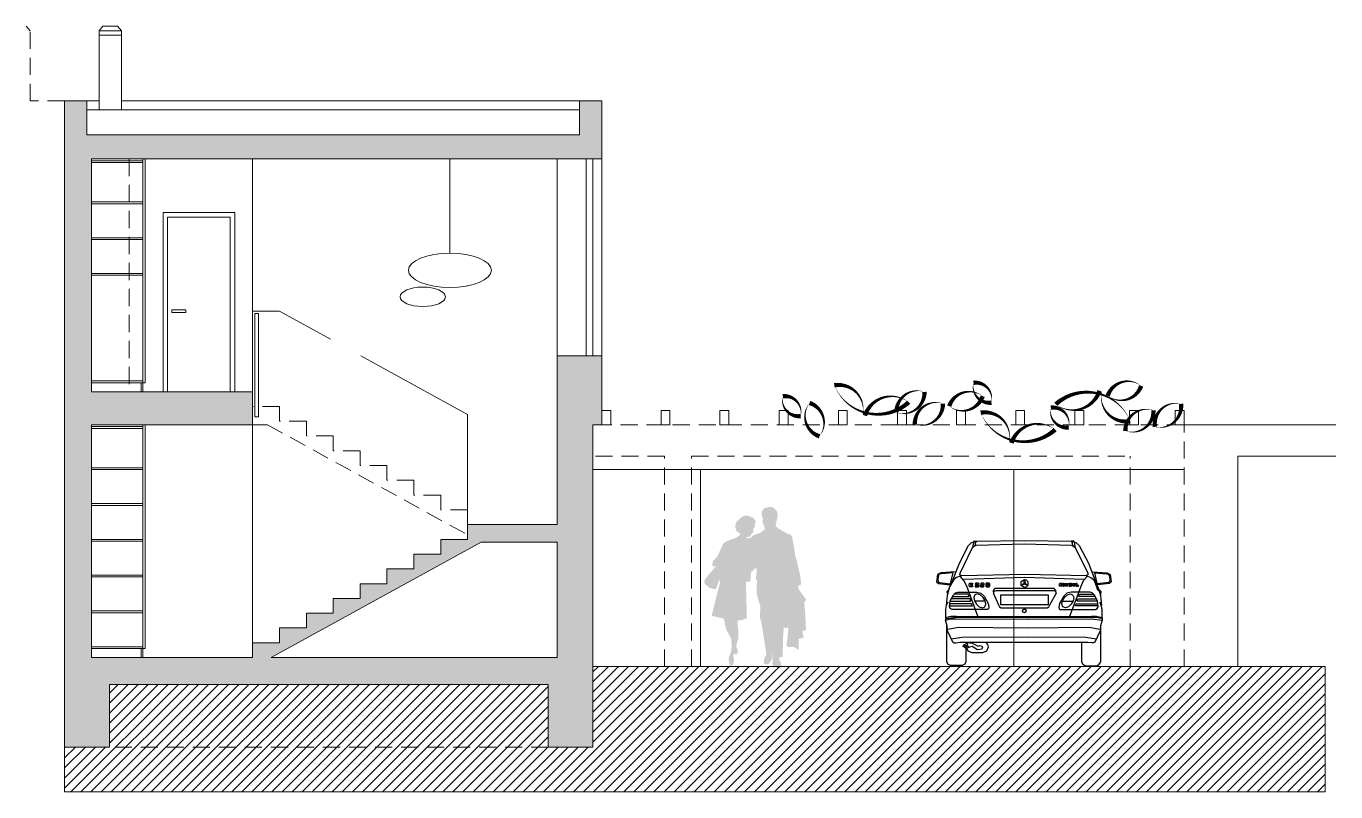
# Model space of a CAD drawing. Header units: metres. Extents: x -686 to 211, y -481 to 125.
# Drawn here: x -282.91 to -268.29, y -260.82 to -252.26 of the extents above; entities that cross this region are included whole.
import ezdxf

# ---------------------------------------------------------------- set-up
doc = ezdxf.new("R2010")
doc.units = ezdxf.units.M
doc.linetypes.add('DASHED', pattern=[19.05, 12.7, -6.35])
doc.layers.add('FLOATINGWINDOWS', color=2, linetype='Continuous', plot=False)
for name, color, linetype in [('SRAFA', 251, 'Continuous'), ('SRAFY', 3, 'Continuous'), ('srafy sklo', 252, 'Continuous'), ('zariz.predmety', 203, 'Continuous'), ('ZARIZOVAKY', 251, 'Continuous'), ('ZDIVO', 1, 'Continuous')]:
    doc.layers.add(name, color=color, linetype=linetype)
doc.layers.add('T_stafaz', color=253, linetype='Continuous', lineweight=9)

# ---------------------------------------------------------------- blocks, each defined once
blk = doc.blocks.new('SYM_AUTO_MERCEDES_MBE-Z')
at = {"color": 7, "linetype": 'Continuous'}
for points in [[(-79, 96.3), (-70.6, 117.7), (-60.4, 137.5), (-56.9, 140.8), (-51.8, 142.3), (2.8, 143.3), (54.7, 142.3), (59.5, 140.8), (63.3, 137.5), (73.5, 117.7), (81.8, 96.3)], [(1.8, 139.5), (54.2, 137.8), (57.5, 136.7), (59.5, 133.7), (72.7, 106.8), (73, 104.7), (70.9, 103.7), (2.8, 105), (-68.1, 103.7), (-70.1, 104.7), (-69.8, 106.8), (-56.6, 133.7), (-54.6, 136.7), (-51.3, 137.8), (1.8, 139.5)], [(-51.3, 142.3), (-52.8, 140.6), (-53.1, 137.5), (-55.6, 135.2), (-54.1, 142.8), (-51.3, 142.3)], [(54.2, 142.3), (55.4, 140.6), (55.9, 137.5), (58.7, 135.2), (58.2, 140), (56.9, 142.8), (54.2, 142.3)], [(-74.9, 108.3), (-91.4, 107), (-95, 105.2), (-96, 97.1), (-94, 95.1), (-80.8, 93.5), (-77.5, 107), (-90.7, 106), (-93, 105.7), (-94, 104.2), (-94.5, 99.4), (-94.2, 97.1), (-92.7, 96.1), (-80.8, 94.8)], [(-49.8, 58.7), (-62.2, 92.3), (-65.5, 98.6), (-69.6, 103.2), (-73.7, 101.9), (-76.7, 99.4), (-81.5, 91.5), (-84.3, 81.6), (-85.3, 70.7)], [(52.6, 58.7), (65.3, 92.3), (68.1, 98.6), (72.4, 103.2), (76.3, 101.9), (79.3, 99.4), (84.1, 91.5), (86.9, 81.6), (88.2, 70.7)], [(78, 108.3), (94.6, 107), (97.9, 105.2), (98.9, 97.1), (97.1, 95.1), (83.6, 93.5), (80.6, 107), (93.8, 106), (95.6, 105.7), (96.8, 104.2), (97.3, 99.4), (97.1, 97.1), (95.8, 96.1), (83.6, 94.8)], [(-82.8, 87.9), (-84.6, 85.9), (-83.8, 82.9)], [(68.4, 99.6), (2.6, 101.7), (-65.5, 99.6)], [(-58.2, 94.6), (-58.2, 94.1), (-57.9, 94.1), (-56.4, 94.1), (-56.1, 93.5), (-56.1, 93), (-58.2, 93), (-58.2, 92.8), (-57.9, 92.3), (-55.1, 92.3), (-56.1, 91.5), (-58.9, 91.5), (-59.7, 92.3), (-59.7, 94.8), (-58.9, 95.3), (-56.1, 95.3), (-55.1, 94.6), (-58.2, 94.6)], [(-48.8, 95.1), (-49.5, 95.3), (-51.8, 95.6), (-52.8, 94.8), (-52.6, 94.3), (-50.5, 94.3), (-50.5, 94.1), (-52.1, 93.5), (-53.1, 92.5), (-53.1, 91.8), (-52.8, 91.5), (-49.5, 91.5), (-48.5, 92.3), (-51.3, 92.3), (-51.6, 92.3), (-51.3, 92.8), (-49.5, 93.3), (-48.5, 94.1), (-48.8, 95.1)], [(-42.9, 95.1), (-43.7, 95.6), (-46, 95.6), (-47, 94.8), (-46.7, 94.3), (-44.7, 94.3), (-44.7, 94.1), (-46.2, 93.5), (-47.2, 92.5), (-47.2, 91.8), (-46.7, 91.5), (-43.7, 91.5), (-42.7, 92.3), (-45.5, 92.3), (-45.7, 92.5), (-45.5, 92.8), (-43.7, 93.3), (-42.7, 94.1), (-42.9, 95.1)], [(-41.1, 92.3), (-40.4, 91.5), (-37.6, 91.5), (-36.6, 92), (-36.6, 94.8), (-37.3, 95.3), (-40.6, 95.3), (-41.1, 94.6), (-41.1, 92.3)], [(-39.4, 92.3), (-39.6, 92.8), (-39.6, 94.1), (-39.6, 94.6), (-38.6, 94.6), (-38.1, 94.1), (-38.1, 92.8), (-38.6, 92.3), (-39.4, 92.3)], [(-32.5, 83.9), (-26.9, 71.2), (-25.9, 69.1), (-23.9, 68.1), (27.5, 68.1), (29.3, 69.1), (30.5, 71.2), (37.6, 83.9), (37.1, 87.4), (35.1, 89.5), (-31, 89.5), (-32.8, 87.4), (-32.5, 83.9)], [(2.1, 90.7), (-1.7, 93), (-1.7, 97.3), (2.1, 99.6), (4.1, 99.1), (5.9, 97.3), (5.9, 93), (4.3, 91.5), (2.1, 90.7)], [(2.1, 94.3), (-1.5, 93), (1.6, 95.6), (2.1, 99.4), (2.8, 95.6), (5.6, 93), (2.1, 94.3)], [(41.4, 92.3), (41.4, 94.8), (41.7, 95.3), (44, 95.3), (44.8, 94.6), (44.8, 93), (44, 92.3), (41.4, 92.3)], [(42.7, 93), (43.2, 93), (43.7, 93.3), (43.7, 94.1), (43.5, 94.3), (42.7, 94.3), (42.7, 93)], [(47, 94.8), (46.5, 95.1), (45.8, 95.1), (45.5, 94.8), (45.5, 92.3), (46.5, 92.3), (47, 92.5), (47, 94.8)], [(48.8, 94.6), (48.8, 94.1), (48.8, 93.8), (50.1, 93.8), (50.3, 93.5), (50.3, 93.3), (48.8, 93.3), (48.8, 93), (48.8, 92.8), (50.8, 92.8), (50.3, 92), (48.1, 92), (47.5, 92.8), (47.5, 94.6), (48.1, 95.1), (50.3, 95.1), (50.8, 94.6), (48.8, 94.6)], [(54.9, 94.6), (54.2, 95.1), (52.4, 95.1), (51.9, 94.8), (51.6, 94.6), (52.1, 93.5), (53.6, 93.3), (53.6, 93), (53.4, 93), (51.9, 93), (51.6, 92.8), (52.1, 92.3), (54.2, 92.3), (54.9, 92.5), (54.9, 93.3), (54.4, 93.8), (53.1, 94.1), (52.9, 94.6), (54.9, 94.6)], [(56.7, 94.6), (56.7, 94.1), (56.9, 93.8), (58.2, 93.8), (58.2, 93.5), (58.2, 93.3), (56.7, 93.3), (56.7, 93), (56.9, 92.8), (59, 92.8), (58.2, 92), (56.2, 92), (55.7, 92.8), (55.7, 94.6), (55.9, 95.1), (58.2, 95.1), (59, 94.6), (56.7, 94.6)], [(62.8, 93), (61, 93), (61, 94.8), (60.8, 95.1), (60, 95.1), (59.7, 94.8), (59.7, 92.5), (60.3, 92.3), (62, 92.3), (62.8, 93)], [(85.9, 86.4), (84.1, 87.7), (82.9, 91), (79.8, 99.1)], [(85.7, 87.9), (87.4, 85.9), (86.9, 82.9)], [(-83.6, 74.2), (-85.3, 70.9), (-85.9, 66.6), (-85.9, 57.2), (-80, 58.7), (-73.9, 58.7), (5.4, 58.2), (76.8, 58.7), (82.6, 58.7), (88.7, 57.2), (88.7, 66.6), (86.7, 74.2)], [(-39.1, 66.1), (-78.7, 66.1), (-80.8, 67.1), (-81.5, 69.1), (-80.8, 75.8), (-77.2, 82.6), (-74.9, 84.6), (-72.4, 85.4), (-51, 85.4), (-46.5, 84.4), (-42.9, 80.8), (-38.6, 72.7), (-37.8, 68.6), (-38.1, 66.9), (-39.1, 66.1)], [(-80.8, 75.5), (-57.9, 75.5), (-58.7, 78), (-79.8, 78)], [(-78.2, 80.6), (-59.7, 80.6), (-60.7, 83.1), (-76.7, 83.1)], [(-44.7, 67.9), (-42.2, 69.1), (-41.1, 71.9), (-41.9, 75.8), (-43.9, 79.6), (-47.5, 82.6), (-50.8, 83.6), (-53.3, 82.6), (-54.3, 79.6), (-53.8, 75.8), (-51.6, 71.9), (-48.3, 69.1), (-44.7, 67.9)], [(-41.9, 75.5), (-53.3, 75.5)], [(-32.5, 83.9), (-31.7, 86.4), (-29.2, 87.2), (34.3, 87.2), (36.6, 86.4), (37.6, 83.9)], [(-24.1, 71.4), (-24.1, 82.4), (28.7, 82.4), (28.7, 71.4), (-24.1, 71.4)], [(42, 66.1), (81.6, 66.1), (83.4, 67.1), (84.4, 69.1), (83.6, 75.8), (80.1, 82.6), (77.8, 84.6), (75.5, 85.4), (54.2, 85.4), (49.3, 84.4), (46, 80.8), (41.4, 72.7), (40.4, 68.6), (40.7, 66.9), (42, 66.1)], [(47.8, 67.9), (45, 69.1), (44, 71.9), (44.5, 75.8), (46.8, 79.6), (50.1, 82.6), (53.4, 83.6), (55.9, 82.6), (57.2, 79.6), (56.4, 75.8), (54.4, 71.9), (51.1, 69.1), (47.8, 67.9)], [(45, 75.5), (56.4, 75.5)], [(83.6, 75.5), (60.8, 75.5), (61.8, 78), (82.6, 78)], [(81.3, 80.6), (62.8, 80.6), (63.6, 83.1), (79.6, 83.1)], [(-81.3, 70.2), (-55.9, 70.2), (-56.9, 72.4), (-81.3, 72.4)], [(2.1, 62.3), (0, 63.6), (0.3, 65.6), (2.1, 66.9), (4.1, 65.6), (3.8, 63.6), (2.1, 62.3)], [(84.4, 70.2), (58.7, 70.2), (59.7, 72.4), (84.4, 72.4)], [(-85.9, 57.2), (-86.1, 54.2)], [(4.1, 29), (-70.1, 29), (-74.4, 28.5), (-76.5, 28.5), (-77.7, 29.5), (-83.8, 42.2), (-84.3, 47.8), (-86.1, 54.2), (-80.3, 55.7), (-74.2, 55.7), (5.6, 55.2), (77.3, 55.7), (89, 54.2), (86.9, 47.8), (86.7, 42.2), (80.6, 29.5), (79.1, 28.7), (77.3, 28.7), (73, 29), (4.1, 29)], [(89, 55.7), (82.9, 57.2), (77, 57.2), (5.6, 56.7), (-74.2, 57.2), (-85.9, 55.7)], [(-63.2, 25.7), (-63.2, 7.9), (-64.5, 4.9), (-67.6, 3.6), (-80.3, 3.6), (-83.3, 4.9), (-84.6, 7.9), (-84.6, 48.3)], [(-83.3, 44), (-71.4, 46.3), (5.6, 45.5), (74.5, 46.3), (86.2, 44)], [(65.8, 28.7), (65.8, 7.7), (67.1, 4.9), (70.2, 3.3), (82.9, 3.3), (85.7, 4.9), (87.2, 7.7), (87.2, 48.3)], [(88.7, 57.2), (89, 54.2)], [(-79.8, 33.3), (-67.8, 35.3), (5.6, 35.6), (70.7, 35.3), (82.6, 33.3)], [(-59.2, 23.9), (-62, 22.9), (-64, 23.2), (-66.3, 24.9), (-65.5, 26.5), (-60.7, 29.3), (-56.1, 28.5), (-49.5, 25.2), (-47.5, 26), (-45.5, 25.2), (-44.7, 23.4), (-45.5, 21.6), (-50.3, 20.9), (-53.3, 22.9), (-56.1, 24.7), (-59.2, 23.9)], [(-65.8, 25.7), (-62, 26), (-59.9, 23.7)], [(-41.1, 29), (-39.1, 27), (-38.3, 23.9), (-40.4, 19.6), (-44.7, 17.6), (-56.1, 17.6), (-60.7, 19.6), (-62.5, 23.9), (-61, 28)]]:
    blk.add_lwpolyline(points, dxfattribs=at)

msp = doc.modelspace()

# ---------------------------------------------------------------- hatches: boundary and pattern name
at = {"layer": 'SRAFA', "linetype": 'Continuous', "lineweight": 0}
h = msp.add_hatch(color=256, dxfattribs=at)
h.dxf.hatch_style = 1
h.paths.add_polyline_path([(-276.484, -253.096), (-276.734, -253.096), (-276.734, -253.476), (-282.234, -253.476), (-282.234, -253.096), (-282.484, -253.096), (-282.484, -259.616), (-282.484, -260.316), (-281.984, -260.316), (-281.984, -259.616), (-277.084, -259.616), (-277.084, -260.316), (-276.584, -260.316), (-276.584, -259.416), (-276.584, -256.716), (-276.484, -256.716), (-276.484, -256.556), (-276.484, -255.946), (-276.984, -255.946), (-276.984, -257.831), (-277.984, -257.831), (-277.984, -257.996), (-278.284, -257.996), (-278.284, -258.161), (-278.584, -258.161), (-278.584, -258.326), (-278.884, -258.326), (-278.884, -258.491), (-279.184, -258.491), (-279.184, -258.656), (-279.484, -258.656), (-279.484, -258.821), (-279.784, -258.821), (-279.784, -258.986), (-280.084, -258.986), (-280.084, -259.151), (-280.384, -259.151), (-280.384, -259.316), (-282.184, -259.316), (-282.184, -256.716), (-280.384, -256.716), (-280.384, -256.346), (-281.384, -256.346), (-282.184, -256.346), (-282.184, -253.746), (-276.484, -253.746)])
h.paths.add_polyline_path([(-277.834, -258.028), (-276.984, -258.028), (-276.984, -259.316), (-280.177, -259.316)], flags=16)
at = {"layer": 'SRAFY', "linetype": 'Continuous', "lineweight": 0}
h = msp.add_hatch(dxfattribs=at)
h.set_pattern_fill('ANSI31', color=256, scale=0.025, style=0)
h.set_pattern_definition([(45, (21.45656, 5.78582), (-0.0561266, 0.0561266), [])])
h.paths.add_polyline_path([(-281.984, -259.616), (-281.984, -260.316), (-282.484, -260.316), (-282.484, -260.816), (-268.41, -260.816), (-268.41, -259.416), (-276.584, -259.416), (-276.584, -260.316), (-277.084, -260.316), (-277.084, -259.616)])
at = {"layer": 'T_stafaz'}
msp.add_hatch(color=256, dxfattribs=at).paths.add_polyline_path([(-274.764, -258.423), (-274.756, -258.358), (-274.758, -258.321), (-274.773, -258.317), (-274.802, -258.351), (-274.808, -258.356), (-274.819, -258.356), (-274.826, -258.466), (-274.844, -258.467), (-274.876, -258.467), (-274.865, -258.876), (-274.913, -258.895), (-274.966, -258.903), (-274.971, -258.941), (-274.959, -259.009), (-274.959, -259.09), (-274.985, -259.189), (-274.975, -259.216), (-274.968, -259.234), (-274.967, -259.248), (-274.971, -259.259), (-274.976, -259.273), (-274.98, -259.285), (-274.991, -259.288), (-274.994, -259.275), (-274.999, -259.273), (-275.006, -259.276), (-275.014, -259.28), (-275.019, -259.295), (-275.007, -259.339), (-275.013, -259.369), (-275.02, -259.397), (-275.024, -259.404), (-275.05, -259.41), (-275.06, -259.387), (-275.069, -259.341), (-275.064, -259.303), (-275.049, -259.271), (-275.039, -259.235), (-275.035, -259.18), (-275.04, -259.112), (-275.055, -259.08), (-275.069, -259.052), (-275.088, -259.02), (-275.098, -258.993), (-275.112, -258.937), (-275.114, -258.92), (-275.119, -258.897), (-275.127, -258.88), (-275.181, -258.869), (-275.259, -258.849), (-275.161, -258.462), (-275.176, -258.452), (-275.207, -258.548), (-275.222, -258.552), (-275.248, -258.548), (-275.284, -258.536), (-275.335, -258.495), (-275.341, -258.476), (-275.339, -258.459), (-275.328, -258.436), (-275.221, -258.306), (-275.208, -258.303), (-275.208, -258.297), (-275.23, -258.297), (-275.24, -258.303), (-275.253, -258.277), (-275.25, -258.273), (-275.248, -258.26), (-275.245, -258.247), (-275.239, -258.23), (-275.204, -258.196), (-275.198, -258.194), (-275.136, -258.057), (-275.127, -258.04), (-275.108, -258.026), (-275.091, -258.019), (-275.061, -258.007), (-275.06, -258), (-275.046, -257.999), (-275.016, -257.991), (-274.979, -257.974), (-274.95, -257.954), (-274.941, -257.94), (-274.94, -257.933), (-274.955, -257.923), (-274.983, -257.901), (-274.995, -257.862), (-274.99, -257.821), (-274.98, -257.795), (-274.959, -257.781), (-274.946, -257.765), (-274.902, -257.735), (-274.879, -257.73), (-274.843, -257.734), (-274.827, -257.742), (-274.814, -257.748), (-274.791, -257.758), (-274.776, -257.777), (-274.768, -257.792), (-274.767, -257.81), (-274.779, -257.827), (-274.776, -257.853), (-274.795, -257.879), (-274.793, -257.902), (-274.794, -257.912), (-274.801, -257.923), (-274.811, -257.93), (-274.831, -257.963), (-274.836, -257.968), (-274.844, -257.97), (-274.85, -257.968), (-274.861, -257.964), (-274.87, -257.983), (-274.826, -257.982), (-274.786, -257.946), (-274.759, -257.937), (-274.731, -257.93), (-274.707, -257.916), (-274.683, -257.897), (-274.665, -257.879), (-274.662, -257.867), (-274.67, -257.866), (-274.669, -257.86), (-274.667, -257.857), (-274.693, -257.798), (-274.689, -257.782), (-274.685, -257.76), (-274.696, -257.744), (-274.7, -257.718), (-274.702, -257.695), (-274.69, -257.673), (-274.676, -257.652), (-274.665, -257.64), (-274.639, -257.64), (-274.621, -257.636), (-274.598, -257.633), (-274.578, -257.637), (-274.562, -257.647), (-274.545, -257.665), (-274.54, -257.671), (-274.525, -257.688), (-274.521, -257.718), (-274.524, -257.745), (-274.529, -257.77), (-274.532, -257.786), (-274.537, -257.797), (-274.539, -257.827), (-274.547, -257.842), (-274.541, -257.85), (-274.512, -257.875), (-274.464, -257.903), (-274.411, -257.933), (-274.385, -257.938), (-274.373, -257.948), (-274.367, -257.959), (-274.359, -257.975), (-274.326, -258.159), (-274.328, -258.166), (-274.312, -258.22), (-274.269, -258.405), (-274.26, -258.495), (-274.271, -258.51), (-274.29, -258.509), (-274.289, -258.549), (-274.257, -258.597), (-274.206, -258.664), (-274.209, -258.678), (-274.225, -258.701), (-274.216, -258.789), (-274.211, -258.896), (-274.206, -259.007), (-274.246, -259.022), (-274.231, -259.091), (-274.289, -259.109), (-274.287, -259.23), (-274.346, -259.196), (-274.395, -259.199), (-274.407, -259.197), (-274.417, -259.189), (-274.424, -259.178), (-274.423, -259.171), (-274.421, -259.154), (-274.413, -259.112), (-274.401, -258.98), (-274.422, -258.987), (-274.44, -258.983), (-274.453, -258.979), (-274.462, -259.099), (-274.466, -259.31), (-274.5, -259.311), (-274.502, -259.345), (-274.483, -259.382), (-274.479, -259.409), (-274.48, -259.428), (-274.497, -259.434), (-274.535, -259.426), (-274.566, -259.424), (-274.574, -259.404), (-274.578, -259.403), (-274.58, -259.38), (-274.574, -259.3), (-274.578, -259.292), (-274.572, -259.263), (-274.585, -259.283), (-274.576, -259.299), (-274.592, -259.348), (-274.623, -259.39), (-274.663, -259.392), (-274.672, -259.381), (-274.677, -259.362), (-274.668, -259.317), (-274.647, -259.283), (-274.648, -259.274), (-274.677, -259.091), (-274.701, -258.932), (-274.718, -258.879), (-274.716, -258.741), (-274.755, -258.607), (-274.758, -258.539), (-274.75, -258.455), (-274.763, -258.454)])

# ---------------------------------------------------------------- linework, layer by layer
at = {"linetype": 'Continuous', "lineweight": 0}
for p, q in [((-280.384, -255.446), (-280.384, -253.746)), ((-280.384, -256.346), (-280.384, -255.446)), ((-280.384, -255.446), (-280.084, -255.446)), ((-279.515, -255.759), (-280.084, -255.446)), ((-277.984, -256.601), (-279.175, -255.946)), ((-277.984, -257.666), (-277.984, -256.601)), ((-280.384, -259.151), (-280.384, -256.716)), ((-275.384, -257.216), (-276.584, -257.216)), ((-275.384, -259.416), (-275.384, -257.216)), ((-275.384, -257.216), (-271.884, -257.216)), ((-271.884, -259.416), (-271.884, -257.216)), ((-271.884, -257.216), (-269.984, -257.216)), ((-277.984, -257.666), (-277.984, -257.831)), ((-280.384, -259.151), (-280.384, -259.316))]:
    msp.add_line(p, q, dxfattribs=at)
msp.add_lwpolyline([(-280.358, -255.472), (-280.319, -255.472), (-280.319, -256.627), (-280.358, -256.627)], close=True, dxfattribs=at)
at = {"layer": 'FLOATINGWINDOWS', "linetype": 'Continuous', "lineweight": 0, "flags": 128}
msp.add_lwpolyline([(-281.984, -259.616), (-281.984, -260.316), (-282.484, -260.316), (-282.484, -260.816), (-268.41, -260.816), (-268.41, -259.416), (-276.584, -259.416), (-276.584, -260.316), (-277.084, -260.316), (-277.084, -259.616)], close=True, dxfattribs=at)
at = {"layer": 'SRAFY', "linetype": 'DASHED', "lineweight": 0, "ltscale": 0.015}
for p, q in [((-282.869, -252.313), (-282.912, -252.263)), ((-282.869, -253.096), (-282.869, -252.313)), ((-282.484, -253.096), (-282.869, -253.096)), ((-281.764, -253.746), (-281.764, -256.346)), ((-280.084, -256.511), (-280.384, -256.511)), ((-280.084, -256.676), (-280.084, -256.511)), ((-280.384, -256.716), (-280.219, -256.716)), ((-280.219, -256.716), (-277.984, -257.945)), ((-279.784, -256.676), (-280.084, -256.676)), ((-279.784, -256.841), (-279.784, -256.676)), ((-269.984, -256.716), (-276.484, -256.716)), ((-269.984, -259.416), (-269.984, -256.716)), ((-279.484, -256.841), (-279.784, -256.841)), ((-279.484, -257.006), (-279.484, -256.841)), ((-279.184, -257.006), (-279.484, -257.006)), ((-279.184, -257.171), (-279.184, -257.006)), ((-275.784, -257.066), (-276.584, -257.066)), ((-275.784, -259.416), (-275.784, -257.066)), ((-275.484, -259.416), (-275.484, -257.066)), ((-275.484, -257.066), (-270.584, -257.066)), ((-270.584, -259.416), (-270.584, -257.066)), ((-278.884, -257.171), (-279.184, -257.171)), ((-278.884, -257.336), (-278.884, -257.171)), ((-278.584, -257.336), (-278.884, -257.336)), ((-278.584, -257.501), (-278.584, -257.336)), ((-278.284, -257.501), (-278.584, -257.501)), ((-278.284, -257.666), (-278.284, -257.501)), ((-277.984, -257.666), (-278.284, -257.666)), ((-277.084, -260.316), (-281.984, -260.316))]:
    msp.add_line(p, q, dxfattribs=at)
at = {"layer": 'SRAFY', "linetype": 'Continuous', "lineweight": 0}
for p, q in [((-282.099, -252.313), (-282.056, -252.263)), ((-282.099, -253.196), (-282.099, -252.313)), ((-282.099, -252.313), (-281.849, -252.313)), ((-282.099, -252.363), (-281.849, -252.363)), ((-282.056, -252.263), (-281.892, -252.263)), ((-281.849, -252.313), (-281.892, -252.263)), ((-281.849, -253.196), (-281.849, -252.313)), ((-282.234, -253.096), (-282.099, -253.096)), ((-281.849, -253.096), (-276.734, -253.096)), ((-282.234, -253.196), (-276.734, -253.196)), ((-276.984, -255.946), (-276.984, -253.746)), ((-276.659, -253.746), (-276.659, -255.946)), ((-276.584, -253.746), (-276.584, -255.946)), ((-276.484, -255.946), (-276.484, -253.746)), ((-281.384, -254.346), (-280.584, -254.346)), ((-281.384, -254.346), (-281.384, -256.346)), ((-281.334, -254.396), (-280.634, -254.396)), ((-281.334, -254.396), (-281.334, -256.346)), ((-280.634, -254.396), (-280.634, -256.346)), ((-280.634, -254.396), (-280.634, -256.346)), ((-280.584, -254.346), (-280.584, -256.346))]:
    msp.add_line(p, q, dxfattribs=at)
for points in [[(-281.288, -255.43), (-281.129, -255.43), (-281.129, -255.463), (-281.288, -255.463)], [(-276.384, -256.556), (-276.484, -256.556), (-276.484, -256.716), (-276.384, -256.716)], [(-275.724, -256.556), (-275.824, -256.556), (-275.824, -256.716), (-275.724, -256.716)], [(-275.066, -256.556), (-275.166, -256.556), (-275.166, -256.716), (-275.066, -256.716)], [(-274.404, -256.556), (-274.504, -256.556), (-274.504, -256.716), (-274.404, -256.716)], [(-273.744, -256.556), (-273.844, -256.556), (-273.844, -256.716), (-273.744, -256.716)], [(-273.084, -256.556), (-273.184, -256.556), (-273.184, -256.716), (-273.084, -256.716)], [(-272.424, -256.556), (-272.524, -256.556), (-272.524, -256.716), (-272.424, -256.716)], [(-271.764, -256.556), (-271.864, -256.556), (-271.864, -256.716), (-271.764, -256.716)], [(-271.104, -256.556), (-271.204, -256.556), (-271.204, -256.716), (-271.104, -256.716)], [(-270.494, -256.556), (-270.594, -256.556), (-270.594, -256.716), (-270.494, -256.716)], [(-269.984, -256.556), (-270.084, -256.556), (-270.084, -256.716), (-269.984, -256.716)]]:
    msp.add_lwpolyline(points, close=True, dxfattribs=at)
at = {"layer": 'srafy sklo', "linetype": 'Continuous', "lineweight": 0}
for p, q in [((-269.984, -256.716), (-268.289, -256.716)), ((-269.384, -259.416), (-269.384, -257.066)), ((-268.289, -257.066), (-269.384, -257.066))]:
    msp.add_line(p, q, dxfattribs=at)
at = {"layer": 'zariz.predmety', "color": 253, "linetype": 'Continuous', "ltscale": 0.001}
for points in [[(-273.058, -256.464, 0, 0, 0.520567), (-273.058, -256.464, 0, 0.05, 0.520567), (-273.547, -256.613, 0, 0.05, 0.520567), (-273.57, -256.592, 0, 0.05, 0.520567), (-273.889, -256.275, 0, 0.05, 0.520567), (-273.058, -256.464, 0.05, 0.05, 0)], [(-272.882, -256.348, 0, 0, 0.520567), (-272.882, -256.348, 0, 0.05, 0.520567), (-273.196, -256.578, 0, 0.05, 0.520567), (-272.882, -256.348, 0.05, 0.05, 0)], [(-272.233, -256.397, 0, 0, 0.520567), (-272.233, -256.397, 0, 0.05, 0.520567), (-272.606, -256.508, 0, 0.05, 0.520567), (-272.233, -256.397, 0.05, 0.05, 0)], [(-272.135, -256.469, 0, 0, 0.520567), (-272.135, -256.469, 0, 0.05, 0.520567), (-272.335, -256.246, 0, 0.05, 0.520567), (-272.135, -256.469, 0.05, 0.05, 0)], [(-271.416, -256.486, 0, 0, 0.520567), (-271.416, -256.486, 0, 0.05, 0.520567), (-270.928, -256.336, 0, 0.05, 0.520567), (-270.905, -256.358, 0, 0.05, 0.520567), (-270.585, -256.675, 0, 0.05, 0.520567), (-271.416, -256.486, 0.05, 0.05, 0)], [(-270.463, -256.281, 0, 0, 0.520567), (-270.463, -256.281, 0, 0.05, 0.520567), (-270.836, -256.391, 0, 0.05, 0.520567), (-270.463, -256.281, 0.05, 0.05, 0)], [(-274.265, -256.619, 0, 0, 0.520567), (-274.265, -256.619, 0, 0.05, 0.520567), (-274.464, -256.397, 0, 0.05, 0.520567), (-274.265, -256.619, 0.05, 0.05, 0)], [(-274.055, -256.845, 0, 0, 0.520567), (-274.055, -256.845, 0, 0.05, 0.520567), (-274.165, -256.472, 0, 0.05, 0.520567), (-274.055, -256.845, 0.05, 0.05, 0)], [(-272.676, -256.479, 0, 0, 0.520567), (-272.676, -256.479, 0, 0.05, 0.520567), (-272.99, -256.709, 0, 0.05, 0.520567), (-272.676, -256.479, 0.05, 0.05, 0)], [(-270.017, -256.482, 0, 0, 0.520567), (-270.017, -256.482, 0, 0.05, 0.520567), (-270.31, -256.739, 0, 0.05, 0.520567), (-270.017, -256.482, 0.05, 0.05, 0)], [(-271.423, -256.77, 0, 0, 0.520567), (-271.423, -256.77, 0, 0.05, 0.520567), (-271.911, -256.919, 0, 0.05, 0.520567), (-271.935, -256.898, 0, 0.05, 0.520567), (-272.254, -256.581, 0, 0.05, 0.520567), (-271.423, -256.77, 0.05, 0.05, 0)], [(-271.272, -256.746, 0, 0, 0.520567), (-271.272, -256.746, 0, 0.05, 0.520567), (-271.471, -256.524, 0, 0.05, 0.520567), (-271.272, -256.746, 0.05, 0.05, 0)], [(-270.325, -256.555, 0, 0, 0.520567), (-270.325, -256.555, 0, 0.05, 0.520567), (-270.639, -256.785, 0, 0.05, 0.520567), (-270.325, -256.555, 0.05, 0.05, 0)]]:
    msp.add_lwpolyline(points, format="xyseb", close=True, dxfattribs=at)
at = {"layer": 'ZARIZOVAKY', "linetype": 'Continuous', "lineweight": 0}
for p, q in [((-282.184, -253.766), (-281.609, -253.766)), ((-282.184, -253.786), (-281.609, -253.786)), ((-281.609, -253.746), (-281.609, -256.246)), ((-281.584, -253.746), (-281.584, -256.246)), ((-278.181, -253.746), (-278.181, -254.799)), ((-282.184, -254.226), (-281.609, -254.226)), ((-282.184, -254.246), (-281.609, -254.246)), ((-282.184, -254.626), (-281.609, -254.626)), ((-282.184, -254.646), (-281.609, -254.646)), ((-282.184, -255.026), (-281.609, -255.026)), ((-282.184, -255.046), (-281.609, -255.046)), ((-282.184, -256.226), (-281.609, -256.226)), ((-282.184, -256.246), (-281.584, -256.246)), ((-281.629, -256.246), (-281.629, -256.346)), ((-281.609, -256.246), (-281.609, -256.346)), ((-282.184, -256.736), (-281.609, -256.736)), ((-282.184, -256.756), (-281.609, -256.756)), ((-281.609, -256.716), (-281.609, -259.216)), ((-281.584, -256.716), (-281.584, -259.216)), ((-282.184, -257.196), (-281.609, -257.196)), ((-282.184, -257.216), (-281.609, -257.216)), ((-282.184, -257.596), (-281.609, -257.596)), ((-282.184, -257.616), (-281.609, -257.616)), ((-282.184, -257.996), (-281.609, -257.996)), ((-282.184, -258.016), (-281.609, -258.016)), ((-282.184, -258.396), (-281.609, -258.396)), ((-282.184, -258.416), (-281.609, -258.416)), ((-282.184, -258.796), (-281.609, -258.796)), ((-282.184, -258.816), (-281.609, -258.816)), ((-282.184, -259.196), (-281.609, -259.196)), ((-282.184, -259.216), (-281.584, -259.216)), ((-281.629, -259.216), (-281.629, -259.316)), ((-281.609, -259.216), (-281.609, -259.316))]:
    msp.add_line(p, q, dxfattribs=at)
for centre, major_axis, ratio in [((-278.181, -254.99), (0.463, 0), 0.413554), ((-278.484, -255.286), (0.253, 0), 0.429055)]:
    msp.add_ellipse(centre, major_axis=major_axis, ratio=ratio, dxfattribs=at)
at = {"layer": 'ZDIVO', "linetype": 'Continuous', "lineweight": 0}
for p, q in [((-282.484, -259.616), (-282.484, -253.096)), ((-282.234, -253.096), (-282.484, -253.096)), ((-282.234, -253.476), (-282.234, -253.096)), ((-276.734, -253.096), (-276.734, -253.476)), ((-276.734, -253.096), (-276.484, -253.096)), ((-276.484, -253.096), (-276.484, -253.746)), ((-282.234, -253.476), (-276.734, -253.476)), ((-282.184, -253.746), (-276.484, -253.746)), ((-282.184, -253.746), (-282.184, -256.346)), ((-276.984, -255.946), (-276.984, -257.831)), ((-276.984, -255.946), (-276.484, -255.946)), ((-276.484, -255.946), (-276.484, -256.716)), ((-282.184, -256.346), (-280.384, -256.346)), ((-280.384, -256.346), (-281.384, -256.346)), ((-280.384, -256.716), (-280.384, -256.346)), ((-282.184, -256.716), (-280.384, -256.716)), ((-282.184, -256.716), (-282.184, -259.316)), ((-276.584, -256.716), (-276.584, -259.616)), ((-276.484, -256.716), (-276.584, -256.716)), ((-277.984, -257.996), (-277.984, -257.831)), ((-277.984, -257.831), (-276.984, -257.831)), ((-280.177, -259.316), (-277.834, -258.028)), ((-278.284, -258.161), (-278.284, -257.996)), ((-278.284, -257.996), (-277.984, -257.996)), ((-277.834, -258.028), (-276.984, -258.028)), ((-276.984, -258.028), (-276.984, -259.316)), ((-278.584, -258.326), (-278.584, -258.161)), ((-278.584, -258.161), (-278.284, -258.161)), ((-278.884, -258.491), (-278.884, -258.326)), ((-278.884, -258.326), (-278.584, -258.326)), ((-279.184, -258.656), (-279.184, -258.491)), ((-279.184, -258.491), (-278.884, -258.491)), ((-279.484, -258.821), (-279.484, -258.656)), ((-279.484, -258.656), (-279.184, -258.656)), ((-279.784, -258.986), (-279.784, -258.821)), ((-279.784, -258.821), (-279.484, -258.821)), ((-280.084, -259.151), (-280.084, -258.986)), ((-280.084, -258.986), (-279.784, -258.986)), ((-280.384, -259.151), (-280.084, -259.151)), ((-282.184, -259.316), (-280.384, -259.316)), ((-280.177, -259.316), (-276.984, -259.316)), ((-276.584, -259.416), (-268.41, -259.416)), ((-282.484, -259.616), (-282.484, -260.316)), ((-281.984, -259.616), (-277.084, -259.616)), ((-281.984, -259.616), (-281.984, -260.316)), ((-277.084, -259.616), (-277.084, -260.316)), ((-276.584, -259.616), (-276.584, -260.316)), ((-282.484, -260.316), (-281.984, -260.316)), ((-277.084, -260.316), (-276.584, -260.316))]:
    msp.add_line(p, q, dxfattribs=at)

# ---------------------------------------------------------------- block references
at = {"linetype": 'Continuous', "lineweight": 0, "xscale": 0.01000000000931323, "yscale": 0.01000000004199819, "zscale": 0.01}
msp.add_blockref('SYM_AUTO_MERCEDES_MBE-Z', (-271.787, -259.44), dxfattribs=at)

doc.saveas('drawing.dxf')
